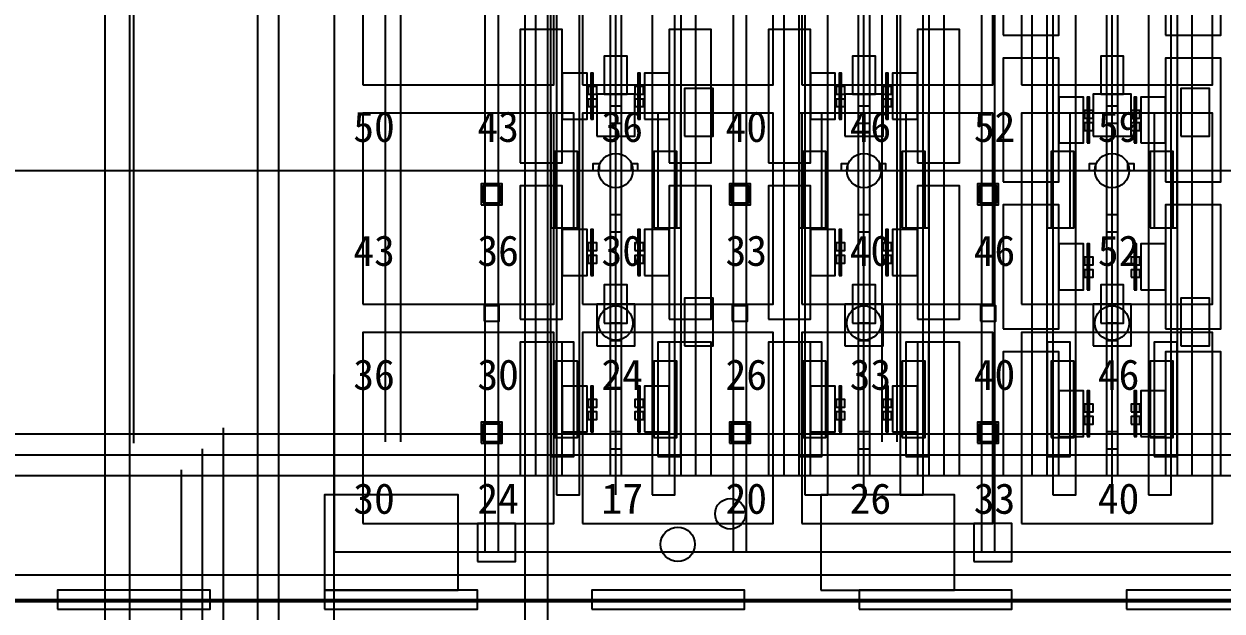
# Model space of a CAD drawing. Header units: metres. Extents: x -1640 to 1560, y -268 to 2338.
# Drawn here: x 4.2 to 67, y 1302.9 to 1333.7 of the extents above; entities that cross this region are included whole.
import ezdxf

# ---------------------------------------------------------------- set-up
doc = ezdxf.new("R2010")
doc.units = ezdxf.units.M
for name, color, linetype in [('1F_CHL', 4, 'Continuous'), ('1F_EHS_EXIT_DOOR_CONCEPT', 3, 'Continuous'), ('1F_EHS_GAS_DETECTOR', 6, 'Continuous'), ('1F_EHS_SAFETY_SHOWER_EYEWASH_CONCEPT', 3, 'Continuous'), ('1F_PUMP', 2, 'Continuous'), ('1F_SCR', 3, 'Continuous'), ('1F_STRUCT_COLUMN', 8, 'Continuous'), ('1F_ZONE', 3, 'Continuous'), ('2F_CSF_LATERAL_RACK_CONCEPT', 9, 'Continuous'), ('2F_EHS_EXIT_DOOR_CONCEPT', 3, 'Continuous'), ('2F_EHS_GAS_DETECTOR', 6, 'Continuous'), ('2F_RFG', 5, 'Continuous'), ('2F_STRUCT_COLUMN', 8, 'Continuous'), ('2F_VMB', 6, 'Continuous'), ('2F_ZONE', 3, 'Continuous'), ('3F_CLEANROOM_OVERHEAD_PIPE_DUCT_CONCEPT', 9, 'Continuous'), ('3F_CVD', 3, 'Continuous'), ('3F_DIFF', 4, 'Continuous'), ('3F_EHS_EGRESS_DIST_M', 2, 'Continuous'), ('3F_EHS_EXIT_DOOR_CONCEPT', 3, 'Continuous'), ('3F_FOUP', 5, 'Continuous'), ('3F_OHT', 9, 'Continuous'), ('3F_OHTV', 1, 'Continuous'), ('3F_STRUCT_COLUMN', 8, 'Continuous'), ('3F_TBAR', 6, 'Continuous'), ('3F_ZONE', 3, 'Continuous'), ('4F_DCC', 3, 'Continuous'), ('4F_FFU', 1, 'Continuous'), ('4F_STRUCT_PLENUM_TRUSS_CONCEPT', 9, 'Continuous'), ('4F_ZONE', 3, 'Continuous'), ('5F_CHL', 4, 'Continuous'), ('5F_EHS_EXIT_DOOR_CONCEPT', 3, 'Continuous'), ('5F_EHS_GAS_DETECTOR', 6, 'Continuous'), ('5F_EHS_SAFETY_SHOWER_EYEWASH_CONCEPT', 3, 'Continuous'), ('5F_PUMP', 2, 'Continuous'), ('5F_SCR', 3, 'Continuous'), ('5F_STRUCT_COLUMN', 8, 'Continuous'), ('5F_ZONE', 3, 'Continuous'), ('6F_CSF_LATERAL_RACK_CONCEPT', 9, 'Continuous'), ('6F_EHS_EXIT_DOOR_CONCEPT', 3, 'Continuous'), ('6F_EHS_GAS_DETECTOR', 6, 'Continuous'), ('6F_RFG', 5, 'Continuous'), ('6F_STRUCT_COLUMN', 8, 'Continuous'), ('6F_VMB', 6, 'Continuous'), ('6F_ZONE', 3, 'Continuous'), ('7F_CLEANROOM_OVERHEAD_PIPE_DUCT_CONCEPT', 9, 'Continuous'), ('7F_CVD', 3, 'Continuous'), ('7F_DIFF', 4, 'Continuous'), ('7F_EHS_EGRESS_DIST_M', 2, 'Continuous'), ('7F_EHS_EXIT_DOOR_CONCEPT', 3, 'Continuous'), ('7F_FOUP', 5, 'Continuous'), ('7F_OHT', 9, 'Continuous'), ('7F_OHTV', 1, 'Continuous'), ('7F_STRUCT_COLUMN', 8, 'Continuous'), ('7F_TBAR', 6, 'Continuous'), ('7F_ZONE', 3, 'Continuous'), ('8F_DCC', 3, 'Continuous'), ('8F_FFU', 1, 'Continuous'), ('8F_STRUCT_PLENUM_TRUSS_CONCEPT', 9, 'Continuous'), ('8F_ZONE', 3, 'Continuous'), ('EHS_GAS_SUPPLY', 3, 'Continuous'), ('EHS_PROCESS_EXHAUST', 1, 'Continuous'), ('EHS_TREATED_EXHAUST', 30, 'Continuous'), ('RF_RSC', 4, 'Continuous'), ('RF_STACK', 2, 'Continuous'), ('UTIL_CHW.R_CONCEPT', 2, 'Continuous'), ('UTIL_CHW.S_CONCEPT', 1, 'Continuous'), ('UTIL_ELEC.LV_CONCEPT', 2, 'Continuous'), ('UTIL_EXH.ACID_CONCEPT', 4, 'Continuous'), ('UTIL_EXH.ALK_CONCEPT', 5, 'Continuous'), ('UTIL_GAS.SPEC_CONCEPT', 3, 'Continuous'), ('UTIL_PCW.R_CONCEPT', 1, 'Continuous'), ('UTIL_PCW.S_CONCEPT', 6, 'Continuous'), ('UTIL_RCL_CONCEPT', 3, 'Continuous'), ('UTIL_UPW.R_CONCEPT', 2, 'Continuous'), ('UTIL_UPW.S_CONCEPT', 1, 'Continuous'), ('UTIL_WW.AA_CONCEPT', 3, 'Continuous'), ('UTIL_WW.F_CONCEPT', 2, 'Continuous'), ('UTIL_WW.ORG_CONCEPT', 4, 'Continuous')]:
    doc.layers.add(name, color=color, linetype=linetype)

msp = doc.modelspace()

# ---------------------------------------------------------------- linework, layer by layer
at = {"layer": '1F_CHL'}
for points in [[(38.85, 1327.8), (40.35, 1327.8), (40.35, 1330.3), (38.85, 1330.3)], [(64.85, 1327.8), (66.35, 1327.8), (66.35, 1330.3), (64.85, 1330.3)], [(38.85, 1316.8), (40.35, 1316.8), (40.35, 1319.3), (38.85, 1319.3)], [(64.85, 1316.8), (66.35, 1316.8), (66.35, 1319.3), (64.85, 1319.3)]]:
    msp.add_lwpolyline(points, close=True, dxfattribs=at)
at = {"layer": '1F_EHS_EXIT_DOOR_CONCEPT'}
msp.add_circle((38.5, 1306.4), 0.9, dxfattribs=at)
at = {"layer": '1F_EHS_GAS_DETECTOR'}
for centre in [(35.25, 1318), (48.25, 1318), (61.25, 1318)]:
    msp.add_circle(centre, 0.9, dxfattribs=at)
at = {"layer": '1F_EHS_SAFETY_SHOWER_EYEWASH_CONCEPT'}
msp.add_circle((41.25, 1308), 0.8, dxfattribs=at)
at = {"layer": '1F_PUMP'}
for points in [[(32.05, 1323), (33.25, 1323), (33.25, 1327), (32.05, 1327)], [(37.25, 1323), (38.45, 1323), (38.45, 1327), (37.25, 1327)], [(45.05, 1323), (46.25, 1323), (46.25, 1327), (45.05, 1327)], [(50.25, 1323), (51.45, 1323), (51.45, 1327), (50.25, 1327)], [(58.05, 1323), (59.25, 1323), (59.25, 1327), (58.05, 1327)], [(63.25, 1323), (64.45, 1323), (64.45, 1327), (63.25, 1327)], [(32.05, 1312), (33.25, 1312), (33.25, 1316), (32.05, 1316)], [(37.25, 1312), (38.45, 1312), (38.45, 1316), (37.25, 1316)], [(45.05, 1312), (46.25, 1312), (46.25, 1316), (45.05, 1316)], [(50.25, 1312), (51.45, 1312), (51.45, 1316), (50.25, 1316)], [(58.05, 1312), (59.25, 1312), (59.25, 1316), (58.05, 1316)], [(63.25, 1312), (64.45, 1312), (64.45, 1316), (63.25, 1316)]]:
    msp.add_lwpolyline(points, close=True, dxfattribs=at)
at = {"layer": '1F_SCR'}
for points in [[(34.25, 1327.8), (36.25, 1327.8), (36.25, 1330), (34.25, 1330)], [(47.25, 1327.8), (49.25, 1327.8), (49.25, 1330), (47.25, 1330)], [(60.25, 1327.8), (62.25, 1327.8), (62.25, 1330), (60.25, 1330)], [(34.25, 1316.8), (36.25, 1316.8), (36.25, 1319), (34.25, 1319)], [(47.25, 1316.8), (49.25, 1316.8), (49.25, 1319), (47.25, 1319)], [(60.25, 1316.8), (62.25, 1316.8), (62.25, 1319), (60.25, 1319)]]:
    msp.add_lwpolyline(points, close=True, dxfattribs=at)
at = {"layer": '1F_STRUCT_COLUMN'}
for points in [[(28.2, 1324.2), (29.3, 1324.2), (29.3, 1325.3), (28.2, 1325.3)], [(41.2, 1324.2), (42.3, 1324.2), (42.3, 1325.3), (41.2, 1325.3)], [(54.2, 1324.2), (55.3, 1324.2), (55.3, 1325.3), (54.2, 1325.3)], [(28.2, 1311.7), (29.3, 1311.7), (29.3, 1312.8), (28.2, 1312.8)], [(41.2, 1311.7), (42.3, 1311.7), (42.3, 1312.8), (41.2, 1312.8)], [(54.2, 1311.7), (55.3, 1311.7), (55.3, 1312.8), (54.2, 1312.8)]]:
    msp.add_lwpolyline(points, close=True, dxfattribs=at)
at = {"layer": '1F_ZONE'}
msp.add_lwpolyline([(20.5, 1306), (297, 1306), (297, 1464), (20.5, 1464)], close=True, dxfattribs=at)
at = {"layer": '2F_CSF_LATERAL_RACK_CONCEPT'}
for points in [[(31.05, 1310), (31.85, 1310), (31.85, 1460), (31.05, 1460)], [(38.65, 1310), (39.45, 1310), (39.45, 1460), (38.65, 1460)], [(44.05, 1310), (44.85, 1310), (44.85, 1460), (44.05, 1460)], [(51.65, 1310), (52.45, 1310), (52.45, 1460), (51.65, 1460)], [(57.05, 1310), (57.85, 1310), (57.85, 1460), (57.05, 1460)], [(64.65, 1310), (65.45, 1310), (65.45, 1460), (64.65, 1460)]]:
    msp.add_lwpolyline(points, close=True, dxfattribs=at)
at = {"layer": '2F_EHS_EXIT_DOOR_CONCEPT'}
msp.add_circle((38.5, 1306.4), 0.9, dxfattribs=at)
at = {"layer": '2F_EHS_GAS_DETECTOR'}
for centre in [(35.25, 1326), (48.25, 1326), (61.25, 1326)]:
    msp.add_circle(centre, 0.9, dxfattribs=at)
at = {"layer": '2F_RFG'}
for points in [[(31.85, 1323), (33.05, 1323), (33.05, 1329), (31.85, 1329)], [(37.45, 1323), (38.65, 1323), (38.65, 1329), (37.45, 1329)], [(44.85, 1323), (46.05, 1323), (46.05, 1329), (44.85, 1329)], [(50.45, 1323), (51.65, 1323), (51.65, 1329), (50.45, 1329)], [(57.85, 1323), (59.05, 1323), (59.05, 1329), (57.85, 1329)], [(63.45, 1323), (64.65, 1323), (64.65, 1329), (63.45, 1329)], [(31.85, 1311), (33.05, 1311), (33.05, 1317), (31.85, 1317)], [(37.45, 1311), (38.65, 1311), (38.65, 1317), (37.45, 1317)], [(44.85, 1311), (46.05, 1311), (46.05, 1317), (44.85, 1317)], [(50.45, 1311), (51.65, 1311), (51.65, 1317), (50.45, 1317)], [(57.85, 1311), (59.05, 1311), (59.05, 1317), (57.85, 1317)], [(63.45, 1311), (64.65, 1311), (64.65, 1317), (63.45, 1317)]]:
    msp.add_lwpolyline(points, close=True, dxfattribs=at)
at = {"layer": '2F_STRUCT_COLUMN'}
for points in [[(28.3, 1324.3), (29.2, 1324.3), (29.2, 1325.2), (28.3, 1325.2)], [(41.3, 1324.3), (42.2, 1324.3), (42.2, 1325.2), (41.3, 1325.2)], [(54.3, 1324.3), (55.2, 1324.3), (55.2, 1325.2), (54.3, 1325.2)], [(28.3, 1311.8), (29.2, 1311.8), (29.2, 1312.7), (28.3, 1312.7)], [(41.3, 1311.8), (42.2, 1311.8), (42.2, 1312.7), (41.3, 1312.7)], [(54.3, 1311.8), (55.2, 1311.8), (55.2, 1312.7), (54.3, 1312.7)]]:
    msp.add_lwpolyline(points, close=True, dxfattribs=at)
at = {"layer": '2F_VMB'}
for points in [[(34.65, 1330), (35.85, 1330), (35.85, 1332), (34.65, 1332)], [(47.65, 1330), (48.85, 1330), (48.85, 1332), (47.65, 1332)], [(60.65, 1330), (61.85, 1330), (61.85, 1332), (60.65, 1332)], [(34.65, 1318), (35.85, 1318), (35.85, 1320), (34.65, 1320)], [(47.65, 1318), (48.85, 1318), (48.85, 1320), (47.65, 1320)], [(60.65, 1318), (61.85, 1318), (61.85, 1320), (60.65, 1320)]]:
    msp.add_lwpolyline(points, close=True, dxfattribs=at)
at = {"layer": '2F_ZONE'}
msp.add_lwpolyline([(20.5, 1306), (297, 1306), (297, 1464), (20.5, 1464)], close=True, dxfattribs=at)
at = {"layer": '3F_CLEANROOM_OVERHEAD_PIPE_DUCT_CONCEPT'}
for points in [[(32.15, 1309), (33.35, 1309), (33.35, 1461), (32.15, 1461)], [(37.15, 1309), (38.35, 1309), (38.35, 1461), (37.15, 1461)], [(45.15, 1309), (46.35, 1309), (46.35, 1461), (45.15, 1461)], [(50.15, 1309), (51.35, 1309), (51.35, 1461), (50.15, 1461)], [(58.15, 1309), (59.35, 1309), (59.35, 1461), (58.15, 1461)], [(63.15, 1309), (64.35, 1309), (64.35, 1461), (63.15, 1461)]]:
    msp.add_lwpolyline(points, close=True, dxfattribs=at)
at = {"layer": '3F_CVD'}
for points in [[(55.55, 1333.1), (58.45, 1333.1), (58.45, 1339.6), (55.55, 1339.6)], [(64.05, 1333.1), (66.95, 1333.1), (66.95, 1339.6), (64.05, 1339.6)], [(55.55, 1325.4), (58.45, 1325.4), (58.45, 1331.9), (55.55, 1331.9)], [(64.05, 1325.4), (66.95, 1325.4), (66.95, 1331.9), (64.05, 1331.9)], [(58.45, 1327.45), (59.75, 1327.45), (59.75, 1329.85), (58.45, 1329.85)], [(62.75, 1327.45), (64.05, 1327.45), (64.05, 1329.85), (62.75, 1329.85)], [(55.55, 1317.7), (58.45, 1317.7), (58.45, 1324.2), (55.55, 1324.2)], [(64.05, 1317.7), (66.95, 1317.7), (66.95, 1324.2), (64.05, 1324.2)], [(58.45, 1319.75), (59.75, 1319.75), (59.75, 1322.15), (58.45, 1322.15)], [(62.75, 1319.75), (64.05, 1319.75), (64.05, 1322.15), (62.75, 1322.15)], [(55.55, 1310), (58.45, 1310), (58.45, 1316.5), (55.55, 1316.5)], [(64.05, 1310), (66.95, 1310), (66.95, 1316.5), (64.05, 1316.5)], [(58.45, 1312.05), (59.75, 1312.05), (59.75, 1314.45), (58.45, 1314.45)], [(62.75, 1312.05), (64.05, 1312.05), (64.05, 1314.45), (62.75, 1314.45)]]:
    msp.add_lwpolyline(points, close=True, dxfattribs=at)
at = {"layer": '3F_DIFF'}
for points in [[(30.25, 1326.4), (32.45, 1326.4), (32.45, 1333.4), (30.25, 1333.4)], [(38.05, 1326.4), (40.25, 1326.4), (40.25, 1333.4), (38.05, 1333.4)], [(43.25, 1326.4), (45.45, 1326.4), (45.45, 1333.4), (43.25, 1333.4)], [(51.05, 1326.4), (53.25, 1326.4), (53.25, 1333.4), (51.05, 1333.4)], [(32.45, 1328.7), (33.75, 1328.7), (33.75, 1331.1), (32.45, 1331.1)], [(36.75, 1328.7), (38.05, 1328.7), (38.05, 1331.1), (36.75, 1331.1)], [(45.45, 1328.7), (46.75, 1328.7), (46.75, 1331.1), (45.45, 1331.1)], [(49.75, 1328.7), (51.05, 1328.7), (51.05, 1331.1), (49.75, 1331.1)], [(30.25, 1318.2), (32.45, 1318.2), (32.45, 1325.2), (30.25, 1325.2)], [(38.05, 1318.2), (40.25, 1318.2), (40.25, 1325.2), (38.05, 1325.2)], [(43.25, 1318.2), (45.45, 1318.2), (45.45, 1325.2), (43.25, 1325.2)], [(51.05, 1318.2), (53.25, 1318.2), (53.25, 1325.2), (51.05, 1325.2)], [(32.45, 1320.5), (33.75, 1320.5), (33.75, 1322.9), (32.45, 1322.9)], [(36.75, 1320.5), (38.05, 1320.5), (38.05, 1322.9), (36.75, 1322.9)], [(45.45, 1320.5), (46.75, 1320.5), (46.75, 1322.9), (45.45, 1322.9)], [(49.75, 1320.5), (51.05, 1320.5), (51.05, 1322.9), (49.75, 1322.9)], [(30.25, 1310), (32.45, 1310), (32.45, 1317), (30.25, 1317)], [(38.05, 1310), (40.25, 1310), (40.25, 1317), (38.05, 1317)], [(43.25, 1310), (45.45, 1310), (45.45, 1317), (43.25, 1317)], [(51.05, 1310), (53.25, 1310), (53.25, 1317), (51.05, 1317)], [(32.45, 1312.3), (33.75, 1312.3), (33.75, 1314.7), (32.45, 1314.7)], [(36.75, 1312.3), (38.05, 1312.3), (38.05, 1314.7), (36.75, 1314.7)], [(45.45, 1312.3), (46.75, 1312.3), (46.75, 1314.7), (45.45, 1314.7)], [(49.75, 1312.3), (51.05, 1312.3), (51.05, 1314.7), (49.75, 1314.7)]]:
    msp.add_lwpolyline(points, close=True, dxfattribs=at)
at = {"layer": '3F_EHS_EXIT_DOOR_CONCEPT'}
msp.add_circle((38.5, 1306.4), 0.9, dxfattribs=at)
at = {"layer": '3F_FOUP'}
for points in [[(33.8, 1330), (34.25, 1330), (34.25, 1330.4), (33.8, 1330.4)], [(36.25, 1330), (36.7, 1330), (36.7, 1330.4), (36.25, 1330.4)], [(46.8, 1330), (47.25, 1330), (47.25, 1330.4), (46.8, 1330.4)], [(49.25, 1330), (49.7, 1330), (49.7, 1330.4), (49.25, 1330.4)], [(33.8, 1329.35), (34.25, 1329.35), (34.25, 1329.75), (33.8, 1329.75)], [(36.25, 1329.35), (36.7, 1329.35), (36.7, 1329.75), (36.25, 1329.75)], [(46.8, 1329.35), (47.25, 1329.35), (47.25, 1329.75), (46.8, 1329.75)], [(49.25, 1329.35), (49.7, 1329.35), (49.7, 1329.75), (49.25, 1329.75)], [(59.8, 1328.75), (60.25, 1328.75), (60.25, 1329.15), (59.8, 1329.15)], [(62.25, 1328.75), (62.7, 1328.75), (62.7, 1329.15), (62.25, 1329.15)], [(59.8, 1328.1), (60.25, 1328.1), (60.25, 1328.5), (59.8, 1328.5)], [(62.25, 1328.1), (62.7, 1328.1), (62.7, 1328.5), (62.25, 1328.5)], [(33.8, 1321.8), (34.25, 1321.8), (34.25, 1322.2), (33.8, 1322.2)], [(36.25, 1321.8), (36.7, 1321.8), (36.7, 1322.2), (36.25, 1322.2)], [(46.8, 1321.8), (47.25, 1321.8), (47.25, 1322.2), (46.8, 1322.2)], [(49.25, 1321.8), (49.7, 1321.8), (49.7, 1322.2), (49.25, 1322.2)], [(33.8, 1321.15), (34.25, 1321.15), (34.25, 1321.55), (33.8, 1321.55)], [(36.25, 1321.15), (36.7, 1321.15), (36.7, 1321.55), (36.25, 1321.55)], [(46.8, 1321.15), (47.25, 1321.15), (47.25, 1321.55), (46.8, 1321.55)], [(49.25, 1321.15), (49.7, 1321.15), (49.7, 1321.55), (49.25, 1321.55)], [(59.8, 1321.05), (60.25, 1321.05), (60.25, 1321.45), (59.8, 1321.45)], [(62.25, 1321.05), (62.7, 1321.05), (62.7, 1321.45), (62.25, 1321.45)], [(59.8, 1320.4), (60.25, 1320.4), (60.25, 1320.8), (59.8, 1320.8)], [(62.25, 1320.4), (62.7, 1320.4), (62.7, 1320.8), (62.25, 1320.8)], [(33.8, 1313.6), (34.25, 1313.6), (34.25, 1314), (33.8, 1314)], [(36.25, 1313.6), (36.7, 1313.6), (36.7, 1314), (36.25, 1314)], [(46.8, 1313.6), (47.25, 1313.6), (47.25, 1314), (46.8, 1314)], [(49.25, 1313.6), (49.7, 1313.6), (49.7, 1314), (49.25, 1314)], [(59.8, 1313.35), (60.25, 1313.35), (60.25, 1313.75), (59.8, 1313.75)], [(62.25, 1313.35), (62.7, 1313.35), (62.7, 1313.75), (62.25, 1313.75)], [(33.8, 1312.95), (34.25, 1312.95), (34.25, 1313.35), (33.8, 1313.35)], [(36.25, 1312.95), (36.7, 1312.95), (36.7, 1313.35), (36.25, 1313.35)], [(46.8, 1312.95), (47.25, 1312.95), (47.25, 1313.35), (46.8, 1313.35)], [(49.25, 1312.95), (49.7, 1312.95), (49.7, 1313.35), (49.25, 1313.35)], [(59.8, 1312.7), (60.25, 1312.7), (60.25, 1313.1), (59.8, 1313.1)], [(62.25, 1312.7), (62.7, 1312.7), (62.7, 1313.1), (62.25, 1313.1)]]:
    msp.add_lwpolyline(points, close=True, dxfattribs=at)
at = {"layer": '3F_OHT'}
for p, q in [((35.25, 1309), (35.25, 1381)), ((48.25, 1309), (48.25, 1381)), ((61.25, 1309), (61.25, 1381))]:
    msp.add_line(p, q, dxfattribs=at)
at = {"layer": '3F_OHTV'}
for points in [[(34.95, 1328.48), (35.55, 1328.48), (35.55, 1329.38), (34.95, 1329.38)], [(47.95, 1328.48), (48.55, 1328.48), (48.55, 1329.38), (47.95, 1329.38)], [(60.95, 1328.48), (61.55, 1328.48), (61.55, 1329.38), (60.95, 1329.38)], [(34.95, 1322.78), (35.55, 1322.78), (35.55, 1323.68), (34.95, 1323.68)], [(47.95, 1322.78), (48.55, 1322.78), (48.55, 1323.68), (47.95, 1323.68)], [(60.95, 1322.78), (61.55, 1322.78), (61.55, 1323.68), (60.95, 1323.68)], [(34.95, 1317.09), (35.55, 1317.09), (35.55, 1317.99), (34.95, 1317.99)], [(47.95, 1317.09), (48.55, 1317.09), (48.55, 1317.99), (47.95, 1317.99)], [(60.95, 1317.09), (61.55, 1317.09), (61.55, 1317.99), (60.95, 1317.99)], [(34.95, 1311.4), (35.55, 1311.4), (35.55, 1312.3), (34.95, 1312.3)], [(47.95, 1311.4), (48.55, 1311.4), (48.55, 1312.3), (47.95, 1312.3)], [(60.95, 1311.4), (61.55, 1311.4), (61.55, 1312.3), (60.95, 1312.3)]]:
    msp.add_lwpolyline(points, close=True, dxfattribs=at)
at = {"layer": '3F_STRUCT_COLUMN'}
for points in [[(28.35, 1318.1), (29.15, 1318.1), (29.15, 1318.9), (28.35, 1318.9)], [(41.35, 1318.1), (42.15, 1318.1), (42.15, 1318.9), (41.35, 1318.9)], [(54.35, 1318.1), (55.15, 1318.1), (55.15, 1318.9), (54.35, 1318.9)]]:
    msp.add_lwpolyline(points, close=True, dxfattribs=at)
at = {"layer": '3F_TBAR'}
for points in [[(33.95, 1328.7), (34.07, 1328.7), (34.07, 1331.1), (33.95, 1331.1)], [(36.4, 1328.7), (36.52, 1328.7), (36.52, 1331.1), (36.4, 1331.1)], [(46.95, 1328.7), (47.07, 1328.7), (47.07, 1331.1), (46.95, 1331.1)], [(49.4, 1328.7), (49.52, 1328.7), (49.52, 1331.1), (49.4, 1331.1)], [(59.95, 1327.45), (60.07, 1327.45), (60.07, 1329.85), (59.95, 1329.85)], [(62.4, 1327.45), (62.52, 1327.45), (62.52, 1329.85), (62.4, 1329.85)], [(33.95, 1320.5), (34.07, 1320.5), (34.07, 1322.9), (33.95, 1322.9)], [(36.4, 1320.5), (36.52, 1320.5), (36.52, 1322.9), (36.4, 1322.9)], [(46.95, 1320.5), (47.07, 1320.5), (47.07, 1322.9), (46.95, 1322.9)], [(49.4, 1320.5), (49.52, 1320.5), (49.52, 1322.9), (49.4, 1322.9)], [(59.95, 1319.75), (60.07, 1319.75), (60.07, 1322.15), (59.95, 1322.15)], [(62.4, 1319.75), (62.52, 1319.75), (62.52, 1322.15), (62.4, 1322.15)], [(33.95, 1312.3), (34.07, 1312.3), (34.07, 1314.7), (33.95, 1314.7)], [(36.4, 1312.3), (36.52, 1312.3), (36.52, 1314.7), (36.4, 1314.7)], [(46.95, 1312.3), (47.07, 1312.3), (47.07, 1314.7), (46.95, 1314.7)], [(49.4, 1312.3), (49.52, 1312.3), (49.52, 1314.7), (49.4, 1314.7)], [(59.95, 1312.05), (60.07, 1312.05), (60.07, 1314.45), (59.95, 1314.45)], [(62.4, 1312.05), (62.52, 1312.05), (62.52, 1314.45), (62.4, 1314.45)]]:
    msp.add_lwpolyline(points, close=True, dxfattribs=at)
at = {"layer": '3F_ZONE'}
msp.add_lwpolyline([(20.5, 1306), (297, 1306), (297, 1464), (20.5, 1464)], close=True, dxfattribs=at)
at = {"layer": '4F_DCC'}
for points in [[(6, 1303), (14, 1303), (14, 1304), (6, 1304)], [(20, 1303), (28, 1303), (28, 1304), (20, 1304)], [(34, 1303), (42, 1303), (42, 1304), (34, 1304)], [(48, 1303), (56, 1303), (56, 1304), (48, 1304)], [(62, 1303), (70, 1303), (70, 1304), (62, 1304)]]:
    msp.add_lwpolyline(points, close=True, dxfattribs=at)
at = {"layer": '4F_FFU'}
for points in [[(22, 1330.5), (32, 1330.5), (32, 1340.5), (22, 1340.5)], [(33.5, 1330.5), (43.5, 1330.5), (43.5, 1340.5), (33.5, 1340.5)], [(45, 1330.5), (55, 1330.5), (55, 1340.5), (45, 1340.5)], [(56.5, 1330.5), (66.5, 1330.5), (66.5, 1340.5), (56.5, 1340.5)], [(22, 1319), (32, 1319), (32, 1329), (22, 1329)], [(33.5, 1319), (43.5, 1319), (43.5, 1329), (33.5, 1329)], [(45, 1319), (55, 1319), (55, 1329), (45, 1329)], [(56.5, 1319), (66.5, 1319), (66.5, 1329), (56.5, 1329)], [(22, 1307.5), (32, 1307.5), (32, 1317.5), (22, 1317.5)], [(33.5, 1307.5), (43.5, 1307.5), (43.5, 1317.5), (33.5, 1317.5)], [(45, 1307.5), (55, 1307.5), (55, 1317.5), (45, 1317.5)], [(56.5, 1307.5), (66.5, 1307.5), (66.5, 1317.5), (56.5, 1317.5)]]:
    msp.add_lwpolyline(points, close=True, dxfattribs=at)
at = {"layer": '4F_STRUCT_PLENUM_TRUSS_CONCEPT'}
for points in [[(28.4, 1306), (29.1, 1306), (29.1, 1464), (28.4, 1464)], [(41.4, 1306), (42.1, 1306), (42.1, 1464), (41.4, 1464)], [(54.4, 1306), (55.1, 1306), (55.1, 1464), (54.4, 1464)]]:
    msp.add_lwpolyline(points, close=True, dxfattribs=at)
at = {"layer": '4F_ZONE'}
msp.add_lwpolyline([(20.5, 1306), (297, 1306), (297, 1464), (20.5, 1464)], close=True, dxfattribs=at)
at = {"layer": '5F_CHL'}
for points in [[(38.85, 1327.8), (40.35, 1327.8), (40.35, 1330.3), (38.85, 1330.3)], [(64.85, 1327.8), (66.35, 1327.8), (66.35, 1330.3), (64.85, 1330.3)], [(38.85, 1316.8), (40.35, 1316.8), (40.35, 1319.3), (38.85, 1319.3)], [(64.85, 1316.8), (66.35, 1316.8), (66.35, 1319.3), (64.85, 1319.3)]]:
    msp.add_lwpolyline(points, close=True, dxfattribs=at)
at = {"layer": '5F_EHS_EXIT_DOOR_CONCEPT'}
msp.add_circle((38.5, 1306.4), 0.9, dxfattribs=at)
at = {"layer": '5F_EHS_GAS_DETECTOR'}
for centre in [(35.25, 1318), (48.25, 1318), (61.25, 1318)]:
    msp.add_circle(centre, 0.9, dxfattribs=at)
at = {"layer": '5F_EHS_SAFETY_SHOWER_EYEWASH_CONCEPT'}
msp.add_circle((41.25, 1308), 0.8, dxfattribs=at)
at = {"layer": '5F_PUMP'}
for points in [[(32.05, 1323), (33.25, 1323), (33.25, 1327), (32.05, 1327)], [(37.25, 1323), (38.45, 1323), (38.45, 1327), (37.25, 1327)], [(45.05, 1323), (46.25, 1323), (46.25, 1327), (45.05, 1327)], [(50.25, 1323), (51.45, 1323), (51.45, 1327), (50.25, 1327)], [(58.05, 1323), (59.25, 1323), (59.25, 1327), (58.05, 1327)], [(63.25, 1323), (64.45, 1323), (64.45, 1327), (63.25, 1327)], [(32.05, 1312), (33.25, 1312), (33.25, 1316), (32.05, 1316)], [(37.25, 1312), (38.45, 1312), (38.45, 1316), (37.25, 1316)], [(45.05, 1312), (46.25, 1312), (46.25, 1316), (45.05, 1316)], [(50.25, 1312), (51.45, 1312), (51.45, 1316), (50.25, 1316)], [(58.05, 1312), (59.25, 1312), (59.25, 1316), (58.05, 1316)], [(63.25, 1312), (64.45, 1312), (64.45, 1316), (63.25, 1316)]]:
    msp.add_lwpolyline(points, close=True, dxfattribs=at)
at = {"layer": '5F_SCR'}
for points in [[(34.25, 1327.8), (36.25, 1327.8), (36.25, 1330), (34.25, 1330)], [(47.25, 1327.8), (49.25, 1327.8), (49.25, 1330), (47.25, 1330)], [(60.25, 1327.8), (62.25, 1327.8), (62.25, 1330), (60.25, 1330)], [(34.25, 1316.8), (36.25, 1316.8), (36.25, 1319), (34.25, 1319)], [(47.25, 1316.8), (49.25, 1316.8), (49.25, 1319), (47.25, 1319)], [(60.25, 1316.8), (62.25, 1316.8), (62.25, 1319), (60.25, 1319)]]:
    msp.add_lwpolyline(points, close=True, dxfattribs=at)
at = {"layer": '5F_STRUCT_COLUMN'}
for points in [[(28.2, 1324.2), (29.3, 1324.2), (29.3, 1325.3), (28.2, 1325.3)], [(41.2, 1324.2), (42.3, 1324.2), (42.3, 1325.3), (41.2, 1325.3)], [(54.2, 1324.2), (55.3, 1324.2), (55.3, 1325.3), (54.2, 1325.3)], [(28.2, 1311.7), (29.3, 1311.7), (29.3, 1312.8), (28.2, 1312.8)], [(41.2, 1311.7), (42.3, 1311.7), (42.3, 1312.8), (41.2, 1312.8)], [(54.2, 1311.7), (55.3, 1311.7), (55.3, 1312.8), (54.2, 1312.8)]]:
    msp.add_lwpolyline(points, close=True, dxfattribs=at)
at = {"layer": '5F_ZONE'}
msp.add_lwpolyline([(20.5, 1306), (297, 1306), (297, 1464), (20.5, 1464)], close=True, dxfattribs=at)
at = {"layer": '6F_CSF_LATERAL_RACK_CONCEPT'}
for points in [[(31.05, 1310), (31.85, 1310), (31.85, 1460), (31.05, 1460)], [(38.65, 1310), (39.45, 1310), (39.45, 1460), (38.65, 1460)], [(44.05, 1310), (44.85, 1310), (44.85, 1460), (44.05, 1460)], [(51.65, 1310), (52.45, 1310), (52.45, 1460), (51.65, 1460)], [(57.05, 1310), (57.85, 1310), (57.85, 1460), (57.05, 1460)], [(64.65, 1310), (65.45, 1310), (65.45, 1460), (64.65, 1460)]]:
    msp.add_lwpolyline(points, close=True, dxfattribs=at)
at = {"layer": '6F_EHS_EXIT_DOOR_CONCEPT'}
msp.add_circle((38.5, 1306.4), 0.9, dxfattribs=at)
at = {"layer": '6F_EHS_GAS_DETECTOR'}
for centre in [(35.25, 1326), (48.25, 1326), (61.25, 1326)]:
    msp.add_circle(centre, 0.9, dxfattribs=at)
at = {"layer": '6F_RFG'}
for points in [[(31.85, 1323), (33.05, 1323), (33.05, 1329), (31.85, 1329)], [(37.45, 1323), (38.65, 1323), (38.65, 1329), (37.45, 1329)], [(44.85, 1323), (46.05, 1323), (46.05, 1329), (44.85, 1329)], [(50.45, 1323), (51.65, 1323), (51.65, 1329), (50.45, 1329)], [(57.85, 1323), (59.05, 1323), (59.05, 1329), (57.85, 1329)], [(63.45, 1323), (64.65, 1323), (64.65, 1329), (63.45, 1329)], [(31.85, 1311), (33.05, 1311), (33.05, 1317), (31.85, 1317)], [(37.45, 1311), (38.65, 1311), (38.65, 1317), (37.45, 1317)], [(44.85, 1311), (46.05, 1311), (46.05, 1317), (44.85, 1317)], [(50.45, 1311), (51.65, 1311), (51.65, 1317), (50.45, 1317)], [(57.85, 1311), (59.05, 1311), (59.05, 1317), (57.85, 1317)], [(63.45, 1311), (64.65, 1311), (64.65, 1317), (63.45, 1317)]]:
    msp.add_lwpolyline(points, close=True, dxfattribs=at)
at = {"layer": '6F_STRUCT_COLUMN'}
for points in [[(28.3, 1324.3), (29.2, 1324.3), (29.2, 1325.2), (28.3, 1325.2)], [(41.3, 1324.3), (42.2, 1324.3), (42.2, 1325.2), (41.3, 1325.2)], [(54.3, 1324.3), (55.2, 1324.3), (55.2, 1325.2), (54.3, 1325.2)], [(28.3, 1311.8), (29.2, 1311.8), (29.2, 1312.7), (28.3, 1312.7)], [(41.3, 1311.8), (42.2, 1311.8), (42.2, 1312.7), (41.3, 1312.7)], [(54.3, 1311.8), (55.2, 1311.8), (55.2, 1312.7), (54.3, 1312.7)]]:
    msp.add_lwpolyline(points, close=True, dxfattribs=at)
at = {"layer": '6F_VMB'}
for points in [[(34.65, 1330), (35.85, 1330), (35.85, 1332), (34.65, 1332)], [(47.65, 1330), (48.85, 1330), (48.85, 1332), (47.65, 1332)], [(60.65, 1330), (61.85, 1330), (61.85, 1332), (60.65, 1332)], [(34.65, 1318), (35.85, 1318), (35.85, 1320), (34.65, 1320)], [(47.65, 1318), (48.85, 1318), (48.85, 1320), (47.65, 1320)], [(60.65, 1318), (61.85, 1318), (61.85, 1320), (60.65, 1320)]]:
    msp.add_lwpolyline(points, close=True, dxfattribs=at)
at = {"layer": '6F_ZONE'}
msp.add_lwpolyline([(20.5, 1306), (297, 1306), (297, 1464), (20.5, 1464)], close=True, dxfattribs=at)
at = {"layer": '7F_CLEANROOM_OVERHEAD_PIPE_DUCT_CONCEPT'}
for points in [[(32.15, 1309), (33.35, 1309), (33.35, 1461), (32.15, 1461)], [(37.15, 1309), (38.35, 1309), (38.35, 1461), (37.15, 1461)], [(45.15, 1309), (46.35, 1309), (46.35, 1461), (45.15, 1461)], [(50.15, 1309), (51.35, 1309), (51.35, 1461), (50.15, 1461)], [(58.15, 1309), (59.35, 1309), (59.35, 1461), (58.15, 1461)], [(63.15, 1309), (64.35, 1309), (64.35, 1461), (63.15, 1461)]]:
    msp.add_lwpolyline(points, close=True, dxfattribs=at)
at = {"layer": '7F_CVD'}
for points in [[(55.55, 1333.1), (58.45, 1333.1), (58.45, 1339.6), (55.55, 1339.6)], [(64.05, 1333.1), (66.95, 1333.1), (66.95, 1339.6), (64.05, 1339.6)], [(55.55, 1325.4), (58.45, 1325.4), (58.45, 1331.9), (55.55, 1331.9)], [(64.05, 1325.4), (66.95, 1325.4), (66.95, 1331.9), (64.05, 1331.9)], [(58.45, 1327.45), (59.75, 1327.45), (59.75, 1329.85), (58.45, 1329.85)], [(62.75, 1327.45), (64.05, 1327.45), (64.05, 1329.85), (62.75, 1329.85)], [(55.55, 1317.7), (58.45, 1317.7), (58.45, 1324.2), (55.55, 1324.2)], [(64.05, 1317.7), (66.95, 1317.7), (66.95, 1324.2), (64.05, 1324.2)], [(58.45, 1319.75), (59.75, 1319.75), (59.75, 1322.15), (58.45, 1322.15)], [(62.75, 1319.75), (64.05, 1319.75), (64.05, 1322.15), (62.75, 1322.15)], [(55.55, 1310), (58.45, 1310), (58.45, 1316.5), (55.55, 1316.5)], [(64.05, 1310), (66.95, 1310), (66.95, 1316.5), (64.05, 1316.5)], [(58.45, 1312.05), (59.75, 1312.05), (59.75, 1314.45), (58.45, 1314.45)], [(62.75, 1312.05), (64.05, 1312.05), (64.05, 1314.45), (62.75, 1314.45)]]:
    msp.add_lwpolyline(points, close=True, dxfattribs=at)
at = {"layer": '7F_DIFF'}
for points in [[(30.25, 1326.4), (32.45, 1326.4), (32.45, 1333.4), (30.25, 1333.4)], [(38.05, 1326.4), (40.25, 1326.4), (40.25, 1333.4), (38.05, 1333.4)], [(43.25, 1326.4), (45.45, 1326.4), (45.45, 1333.4), (43.25, 1333.4)], [(51.05, 1326.4), (53.25, 1326.4), (53.25, 1333.4), (51.05, 1333.4)], [(32.45, 1328.7), (33.75, 1328.7), (33.75, 1331.1), (32.45, 1331.1)], [(36.75, 1328.7), (38.05, 1328.7), (38.05, 1331.1), (36.75, 1331.1)], [(45.45, 1328.7), (46.75, 1328.7), (46.75, 1331.1), (45.45, 1331.1)], [(49.75, 1328.7), (51.05, 1328.7), (51.05, 1331.1), (49.75, 1331.1)], [(30.25, 1318.2), (32.45, 1318.2), (32.45, 1325.2), (30.25, 1325.2)], [(38.05, 1318.2), (40.25, 1318.2), (40.25, 1325.2), (38.05, 1325.2)], [(43.25, 1318.2), (45.45, 1318.2), (45.45, 1325.2), (43.25, 1325.2)], [(51.05, 1318.2), (53.25, 1318.2), (53.25, 1325.2), (51.05, 1325.2)], [(32.45, 1320.5), (33.75, 1320.5), (33.75, 1322.9), (32.45, 1322.9)], [(36.75, 1320.5), (38.05, 1320.5), (38.05, 1322.9), (36.75, 1322.9)], [(45.45, 1320.5), (46.75, 1320.5), (46.75, 1322.9), (45.45, 1322.9)], [(49.75, 1320.5), (51.05, 1320.5), (51.05, 1322.9), (49.75, 1322.9)], [(30.25, 1310), (32.45, 1310), (32.45, 1317), (30.25, 1317)], [(38.05, 1310), (40.25, 1310), (40.25, 1317), (38.05, 1317)], [(43.25, 1310), (45.45, 1310), (45.45, 1317), (43.25, 1317)], [(51.05, 1310), (53.25, 1310), (53.25, 1317), (51.05, 1317)], [(32.45, 1312.3), (33.75, 1312.3), (33.75, 1314.7), (32.45, 1314.7)], [(36.75, 1312.3), (38.05, 1312.3), (38.05, 1314.7), (36.75, 1314.7)], [(45.45, 1312.3), (46.75, 1312.3), (46.75, 1314.7), (45.45, 1314.7)], [(49.75, 1312.3), (51.05, 1312.3), (51.05, 1314.7), (49.75, 1314.7)]]:
    msp.add_lwpolyline(points, close=True, dxfattribs=at)
at = {"layer": '7F_EHS_EXIT_DOOR_CONCEPT'}
msp.add_circle((38.5, 1306.4), 0.9, dxfattribs=at)
at = {"layer": '7F_FOUP'}
for points in [[(33.8, 1330), (34.25, 1330), (34.25, 1330.4), (33.8, 1330.4)], [(36.25, 1330), (36.7, 1330), (36.7, 1330.4), (36.25, 1330.4)], [(46.8, 1330), (47.25, 1330), (47.25, 1330.4), (46.8, 1330.4)], [(49.25, 1330), (49.7, 1330), (49.7, 1330.4), (49.25, 1330.4)], [(33.8, 1329.35), (34.25, 1329.35), (34.25, 1329.75), (33.8, 1329.75)], [(36.25, 1329.35), (36.7, 1329.35), (36.7, 1329.75), (36.25, 1329.75)], [(46.8, 1329.35), (47.25, 1329.35), (47.25, 1329.75), (46.8, 1329.75)], [(49.25, 1329.35), (49.7, 1329.35), (49.7, 1329.75), (49.25, 1329.75)], [(59.8, 1328.75), (60.25, 1328.75), (60.25, 1329.15), (59.8, 1329.15)], [(62.25, 1328.75), (62.7, 1328.75), (62.7, 1329.15), (62.25, 1329.15)], [(59.8, 1328.1), (60.25, 1328.1), (60.25, 1328.5), (59.8, 1328.5)], [(62.25, 1328.1), (62.7, 1328.1), (62.7, 1328.5), (62.25, 1328.5)], [(33.8, 1321.8), (34.25, 1321.8), (34.25, 1322.2), (33.8, 1322.2)], [(36.25, 1321.8), (36.7, 1321.8), (36.7, 1322.2), (36.25, 1322.2)], [(46.8, 1321.8), (47.25, 1321.8), (47.25, 1322.2), (46.8, 1322.2)], [(49.25, 1321.8), (49.7, 1321.8), (49.7, 1322.2), (49.25, 1322.2)], [(33.8, 1321.15), (34.25, 1321.15), (34.25, 1321.55), (33.8, 1321.55)], [(36.25, 1321.15), (36.7, 1321.15), (36.7, 1321.55), (36.25, 1321.55)], [(46.8, 1321.15), (47.25, 1321.15), (47.25, 1321.55), (46.8, 1321.55)], [(49.25, 1321.15), (49.7, 1321.15), (49.7, 1321.55), (49.25, 1321.55)], [(59.8, 1321.05), (60.25, 1321.05), (60.25, 1321.45), (59.8, 1321.45)], [(62.25, 1321.05), (62.7, 1321.05), (62.7, 1321.45), (62.25, 1321.45)], [(59.8, 1320.4), (60.25, 1320.4), (60.25, 1320.8), (59.8, 1320.8)], [(62.25, 1320.4), (62.7, 1320.4), (62.7, 1320.8), (62.25, 1320.8)], [(33.8, 1313.6), (34.25, 1313.6), (34.25, 1314), (33.8, 1314)], [(36.25, 1313.6), (36.7, 1313.6), (36.7, 1314), (36.25, 1314)], [(46.8, 1313.6), (47.25, 1313.6), (47.25, 1314), (46.8, 1314)], [(49.25, 1313.6), (49.7, 1313.6), (49.7, 1314), (49.25, 1314)], [(59.8, 1313.35), (60.25, 1313.35), (60.25, 1313.75), (59.8, 1313.75)], [(62.25, 1313.35), (62.7, 1313.35), (62.7, 1313.75), (62.25, 1313.75)], [(33.8, 1312.95), (34.25, 1312.95), (34.25, 1313.35), (33.8, 1313.35)], [(36.25, 1312.95), (36.7, 1312.95), (36.7, 1313.35), (36.25, 1313.35)], [(46.8, 1312.95), (47.25, 1312.95), (47.25, 1313.35), (46.8, 1313.35)], [(49.25, 1312.95), (49.7, 1312.95), (49.7, 1313.35), (49.25, 1313.35)], [(59.8, 1312.7), (60.25, 1312.7), (60.25, 1313.1), (59.8, 1313.1)], [(62.25, 1312.7), (62.7, 1312.7), (62.7, 1313.1), (62.25, 1313.1)]]:
    msp.add_lwpolyline(points, close=True, dxfattribs=at)
at = {"layer": '7F_OHT'}
for p, q in [((35.25, 1309), (35.25, 1381)), ((48.25, 1309), (48.25, 1381)), ((61.25, 1309), (61.25, 1381))]:
    msp.add_line(p, q, dxfattribs=at)
at = {"layer": '7F_OHTV'}
for points in [[(34.95, 1328.48), (35.55, 1328.48), (35.55, 1329.38), (34.95, 1329.38)], [(47.95, 1328.48), (48.55, 1328.48), (48.55, 1329.38), (47.95, 1329.38)], [(60.95, 1328.48), (61.55, 1328.48), (61.55, 1329.38), (60.95, 1329.38)], [(34.95, 1322.78), (35.55, 1322.78), (35.55, 1323.68), (34.95, 1323.68)], [(47.95, 1322.78), (48.55, 1322.78), (48.55, 1323.68), (47.95, 1323.68)], [(60.95, 1322.78), (61.55, 1322.78), (61.55, 1323.68), (60.95, 1323.68)], [(34.95, 1317.09), (35.55, 1317.09), (35.55, 1317.99), (34.95, 1317.99)], [(47.95, 1317.09), (48.55, 1317.09), (48.55, 1317.99), (47.95, 1317.99)], [(60.95, 1317.09), (61.55, 1317.09), (61.55, 1317.99), (60.95, 1317.99)], [(34.95, 1311.4), (35.55, 1311.4), (35.55, 1312.3), (34.95, 1312.3)], [(47.95, 1311.4), (48.55, 1311.4), (48.55, 1312.3), (47.95, 1312.3)], [(60.95, 1311.4), (61.55, 1311.4), (61.55, 1312.3), (60.95, 1312.3)]]:
    msp.add_lwpolyline(points, close=True, dxfattribs=at)
at = {"layer": '7F_STRUCT_COLUMN'}
for points in [[(28.35, 1318.1), (29.15, 1318.1), (29.15, 1318.9), (28.35, 1318.9)], [(41.35, 1318.1), (42.15, 1318.1), (42.15, 1318.9), (41.35, 1318.9)], [(54.35, 1318.1), (55.15, 1318.1), (55.15, 1318.9), (54.35, 1318.9)]]:
    msp.add_lwpolyline(points, close=True, dxfattribs=at)
at = {"layer": '7F_TBAR'}
for points in [[(33.95, 1328.7), (34.07, 1328.7), (34.07, 1331.1), (33.95, 1331.1)], [(36.4, 1328.7), (36.52, 1328.7), (36.52, 1331.1), (36.4, 1331.1)], [(46.95, 1328.7), (47.07, 1328.7), (47.07, 1331.1), (46.95, 1331.1)], [(49.4, 1328.7), (49.52, 1328.7), (49.52, 1331.1), (49.4, 1331.1)], [(59.95, 1327.45), (60.07, 1327.45), (60.07, 1329.85), (59.95, 1329.85)], [(62.4, 1327.45), (62.52, 1327.45), (62.52, 1329.85), (62.4, 1329.85)], [(33.95, 1320.5), (34.07, 1320.5), (34.07, 1322.9), (33.95, 1322.9)], [(36.4, 1320.5), (36.52, 1320.5), (36.52, 1322.9), (36.4, 1322.9)], [(46.95, 1320.5), (47.07, 1320.5), (47.07, 1322.9), (46.95, 1322.9)], [(49.4, 1320.5), (49.52, 1320.5), (49.52, 1322.9), (49.4, 1322.9)], [(59.95, 1319.75), (60.07, 1319.75), (60.07, 1322.15), (59.95, 1322.15)], [(62.4, 1319.75), (62.52, 1319.75), (62.52, 1322.15), (62.4, 1322.15)], [(33.95, 1312.3), (34.07, 1312.3), (34.07, 1314.7), (33.95, 1314.7)], [(36.4, 1312.3), (36.52, 1312.3), (36.52, 1314.7), (36.4, 1314.7)], [(46.95, 1312.3), (47.07, 1312.3), (47.07, 1314.7), (46.95, 1314.7)], [(49.4, 1312.3), (49.52, 1312.3), (49.52, 1314.7), (49.4, 1314.7)], [(59.95, 1312.05), (60.07, 1312.05), (60.07, 1314.45), (59.95, 1314.45)], [(62.4, 1312.05), (62.52, 1312.05), (62.52, 1314.45), (62.4, 1314.45)]]:
    msp.add_lwpolyline(points, close=True, dxfattribs=at)
at = {"layer": '7F_ZONE'}
msp.add_lwpolyline([(20.5, 1306), (297, 1306), (297, 1464), (20.5, 1464)], close=True, dxfattribs=at)
at = {"layer": '8F_DCC'}
for points in [[(6, 1303), (14, 1303), (14, 1304), (6, 1304)], [(20, 1303), (28, 1303), (28, 1304), (20, 1304)], [(34, 1303), (42, 1303), (42, 1304), (34, 1304)], [(48, 1303), (56, 1303), (56, 1304), (48, 1304)], [(62, 1303), (70, 1303), (70, 1304), (62, 1304)]]:
    msp.add_lwpolyline(points, close=True, dxfattribs=at)
at = {"layer": '8F_FFU'}
for points in [[(22, 1330.5), (32, 1330.5), (32, 1340.5), (22, 1340.5)], [(33.5, 1330.5), (43.5, 1330.5), (43.5, 1340.5), (33.5, 1340.5)], [(45, 1330.5), (55, 1330.5), (55, 1340.5), (45, 1340.5)], [(56.5, 1330.5), (66.5, 1330.5), (66.5, 1340.5), (56.5, 1340.5)], [(22, 1319), (32, 1319), (32, 1329), (22, 1329)], [(33.5, 1319), (43.5, 1319), (43.5, 1329), (33.5, 1329)], [(45, 1319), (55, 1319), (55, 1329), (45, 1329)], [(56.5, 1319), (66.5, 1319), (66.5, 1329), (56.5, 1329)], [(22, 1307.5), (32, 1307.5), (32, 1317.5), (22, 1317.5)], [(33.5, 1307.5), (43.5, 1307.5), (43.5, 1317.5), (33.5, 1317.5)], [(45, 1307.5), (55, 1307.5), (55, 1317.5), (45, 1317.5)], [(56.5, 1307.5), (66.5, 1307.5), (66.5, 1317.5), (56.5, 1317.5)]]:
    msp.add_lwpolyline(points, close=True, dxfattribs=at)
at = {"layer": '8F_STRUCT_PLENUM_TRUSS_CONCEPT'}
for points in [[(28.4, 1306), (29.1, 1306), (29.1, 1464), (28.4, 1464)], [(41.4, 1306), (42.1, 1306), (42.1, 1464), (41.4, 1464)], [(54.4, 1306), (55.1, 1306), (55.1, 1464), (54.4, 1464)]]:
    msp.add_lwpolyline(points, close=True, dxfattribs=at)
at = {"layer": '8F_ZONE'}
msp.add_lwpolyline([(20.5, 1306), (297, 1306), (297, 1464), (20.5, 1464)], close=True, dxfattribs=at)
at = {"layer": 'EHS_GAS_SUPPLY'}
for points in [[(36.05, 1326), (36.4, 1326), (36.4, 1326.35), (36.05, 1326.35)], [(36.05, 1326), (36.4, 1326), (36.4, 1326.35), (36.05, 1326.35)], [(49.05, 1326), (49.4, 1326), (49.4, 1326.35), (49.05, 1326.35)], [(49.05, 1326), (49.4, 1326), (49.4, 1326.35), (49.05, 1326.35)], [(62.05, 1326), (62.4, 1326), (62.4, 1326.35), (62.05, 1326.35)], [(62.05, 1326), (62.4, 1326), (62.4, 1326.35), (62.05, 1326.35)]]:
    msp.add_lwpolyline(points, close=True, dxfattribs=at)
at = {"layer": 'EHS_PROCESS_EXHAUST'}
for points in [[(34.05, 1326), (34.4, 1326), (34.4, 1326.35), (34.05, 1326.35)], [(34.05, 1326), (34.4, 1326), (34.4, 1326.35), (34.05, 1326.35)], [(47.05, 1326), (47.4, 1326), (47.4, 1326.35), (47.05, 1326.35)], [(47.05, 1326), (47.4, 1326), (47.4, 1326.35), (47.05, 1326.35)], [(60.05, 1326), (60.4, 1326), (60.4, 1326.35), (60.05, 1326.35)], [(60.05, 1326), (60.4, 1326), (60.4, 1326.35), (60.05, 1326.35)]]:
    msp.add_lwpolyline(points, close=True, dxfattribs=at)
at = {"layer": 'EHS_TREATED_EXHAUST'}
for points in [[(34.95, 1310), (35.55, 1310), (35.55, 1472), (34.95, 1472)], [(34.95, 1310), (35.55, 1310), (35.55, 1472), (34.95, 1472)], [(47.95, 1310), (48.55, 1310), (48.55, 1472), (47.95, 1472)], [(47.95, 1310), (48.55, 1310), (48.55, 1472), (47.95, 1472)], [(60.95, 1310), (61.55, 1310), (61.55, 1472), (60.95, 1472)], [(60.95, 1310), (61.55, 1310), (61.55, 1472), (60.95, 1472)]]:
    msp.add_lwpolyline(points, close=True, dxfattribs=at)
at = {"layer": 'RF_RSC'}
for points in [[(20, 1304), (27, 1304), (27, 1309), (20, 1309)], [(46, 1304), (53, 1304), (53, 1309), (46, 1309)]]:
    msp.add_lwpolyline(points, close=True, dxfattribs=at)
at = {"layer": 'RF_STACK'}
for points in [[(28, 1305.5), (30, 1305.5), (30, 1307.5), (28, 1307.5)], [(54, 1305.5), (56, 1305.5), (56, 1307.5), (54, 1307.5)]]:
    msp.add_lwpolyline(points, close=True, dxfattribs=at)
at = {"layer": 'UTIL_CHW.R_CONCEPT'}
for p, q in [((9.8, 1304.3), (9.8, 1468.3)), ((9.8, 1304.3), (9.8, 1468.3)), ((-275.2, 1304.8), (294.8, 1304.8)), ((-275.2, 1304.8), (294.8, 1304.8)), ((9.8, 1289.3), (9.8, 1305.3)), ((9.8, 1289.3), (9.8, 1305.3))]:
    msp.add_line(p, q, dxfattribs=at)
at = {"layer": 'UTIL_CHW.S_CONCEPT'}
for p, q in [((8.5, 1303), (8.5, 1467)), ((8.5, 1303), (8.5, 1467)), ((-276.5, 1303.5), (293.5, 1303.5)), ((-276.5, 1303.5), (293.5, 1303.5)), ((8.5, 1288), (8.5, 1304)), ((8.5, 1288), (8.5, 1304))]:
    msp.add_line(p, q, dxfattribs=at)
at = {"layer": 'UTIL_ELEC.LV_CONCEPT'}
msp.add_line((10, 1311.7), (10, 1472.3), dxfattribs=at)
msp.add_line((10, 1311.7), (10, 1472.3), dxfattribs=at)
at = {"layer": 'UTIL_EXH.ACID_CONCEPT'}
msp.add_line((-278.4, 1304.8), (295.4, 1304.8), dxfattribs=at)
msp.add_line((-278.4, 1304.8), (295.4, 1304.8), dxfattribs=at)
at = {"layer": 'UTIL_EXH.ALK_CONCEPT'}
msp.add_line((-278.4, 1303.4), (295.4, 1303.4), dxfattribs=at)
msp.add_line((-278.4, 1303.4), (295.4, 1303.4), dxfattribs=at)
at = {"layer": 'UTIL_GAS.SPEC_CONCEPT'}
msp.add_line((-274.3, 1326), (293.3, 1326), dxfattribs=at)
msp.add_line((-274.3, 1326), (293.3, 1326), dxfattribs=at)
at = {"layer": 'UTIL_PCW.R_CONCEPT'}
for p, q in [((23.995, 1311.78), (23.995, 1458.23)), ((23.995, 1311.78), (23.995, 1458.23)), ((49.995, 1311.78), (49.995, 1458.23)), ((49.995, 1311.78), (49.995, 1458.23)), ((31.7, 1293.1), (31.7, 1382.4)), ((31.7, 1293.1), (31.7, 1382.4))]:
    msp.add_line(p, q, dxfattribs=at)
at = {"layer": 'UTIL_PCW.S_CONCEPT'}
for p, q in [((23.195, 1311.78), (23.195, 1458.23)), ((23.195, 1311.78), (23.195, 1458.23)), ((49.205, 1311.78), (49.205, 1458.23)), ((49.205, 1311.78), (49.205, 1458.23)), ((30.5, 1293.1), (30.5, 1382.4)), ((30.5, 1293.1), (30.5, 1382.4))]:
    msp.add_line(p, q, dxfattribs=at)
at = {"layer": 'UTIL_RCL_CONCEPT'}
msp.add_line((20.5, 1302.2), (20.5, 1315.3), dxfattribs=at)
at = {"layer": 'UTIL_UPW.R_CONCEPT'}
msp.add_line((17.6, 1299.2), (17.6, 1456.3), dxfattribs=at)
msp.add_line((17.6, 1299.2), (17.6, 1456.3), dxfattribs=at)
at = {"layer": 'UTIL_UPW.S_CONCEPT'}
msp.add_line((16.5, 1299.2), (16.5, 1456.3), dxfattribs=at)
msp.add_line((16.5, 1299.2), (16.5, 1456.3), dxfattribs=at)
at = {"layer": 'UTIL_WW.AA_CONCEPT'}
for p, q in [((-276.3, 1311.1), (293.3, 1311.1)), ((13.6, 1256.8), (13.6, 1311.4))]:
    msp.add_line(p, q, dxfattribs=at)
at = {"layer": 'UTIL_WW.F_CONCEPT'}
for p, q in [((-276.3, 1310), (293.3, 1310)), ((12.5, 1255.7), (12.5, 1310.3))]:
    msp.add_line(p, q, dxfattribs=at)
at = {"layer": 'UTIL_WW.ORG_CONCEPT'}
for p, q in [((14.7, 1257.9), (14.7, 1312.5)), ((-276.3, 1312.2), (293.3, 1312.2))]:
    msp.add_line(p, q, dxfattribs=at)

# ---------------------------------------------------------------- texts
at = {"layer": '3F_EHS_EGRESS_DIST_M'}
for s, p in [('50', (21.5, 1327.5)), ('43', (28, 1327.5)), ('36', (34.5, 1327.5)), ('40', (41, 1327.5)), ('46', (47.5, 1327.5)), ('52', (54, 1327.5)), ('59', (60.5, 1327.5)), ('43', (21.5, 1321)), ('36', (28, 1321)), ('30', (34.5, 1321)), ('33', (41, 1321)), ('40', (47.5, 1321)), ('46', (54, 1321)), ('52', (60.5, 1321)), ('36', (21.5, 1314.5)), ('30', (28, 1314.5)), ('24', (34.5, 1314.5)), ('26', (41, 1314.5)), ('33', (47.5, 1314.5)), ('40', (54, 1314.5)), ('46', (60.5, 1314.5)), ('30', (21.5, 1308)), ('24', (28, 1308)), ('17', (34.5, 1308)), ('20', (41, 1308)), ('26', (47.5, 1308)), ('33', (54, 1308)), ('40', (60.5, 1308))]:
    msp.add_text(s, height=1.6, dxfattribs=at).set_placement(p)
at = {"layer": '7F_EHS_EGRESS_DIST_M'}
for s, p in [('50', (21.5, 1327.5)), ('43', (28, 1327.5)), ('36', (34.5, 1327.5)), ('40', (41, 1327.5)), ('46', (47.5, 1327.5)), ('52', (54, 1327.5)), ('59', (60.5, 1327.5)), ('43', (21.5, 1321)), ('36', (28, 1321)), ('30', (34.5, 1321)), ('33', (41, 1321)), ('40', (47.5, 1321)), ('46', (54, 1321)), ('52', (60.5, 1321)), ('36', (21.5, 1314.5)), ('30', (28, 1314.5)), ('24', (34.5, 1314.5)), ('26', (41, 1314.5)), ('33', (47.5, 1314.5)), ('40', (54, 1314.5)), ('46', (60.5, 1314.5)), ('30', (21.5, 1308)), ('24', (28, 1308)), ('17', (34.5, 1308)), ('20', (41, 1308)), ('26', (47.5, 1308)), ('33', (54, 1308)), ('40', (60.5, 1308))]:
    msp.add_text(s, height=1.6, dxfattribs=at).set_placement(p)

doc.saveas('drawing.dxf')
